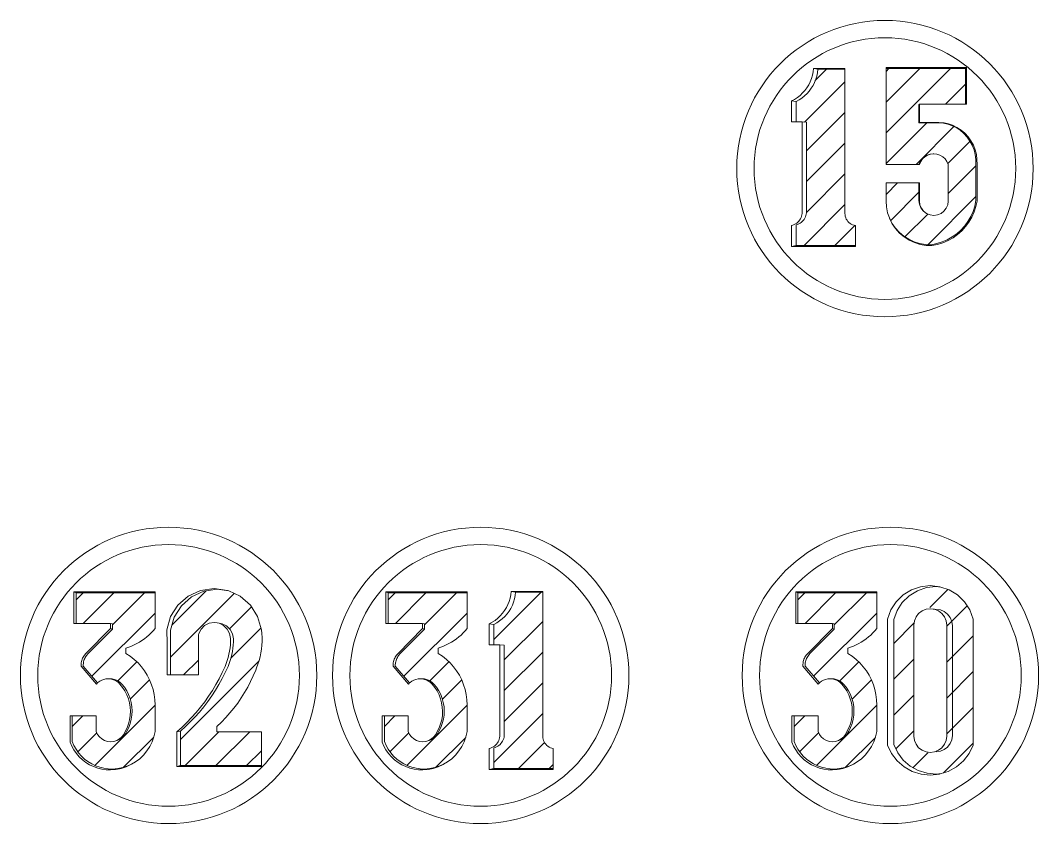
# Model space of a CAD drawing. Header units: inches. Extents: x 168 to 5693, y 62 to 1947.
# Drawn here: x 1378 to 1432, y 620.9 to 663.5 of the extents above; entities that cross this region are included whole.
import ezdxf

# ---------------------------------------------------------------- set-up
doc = ezdxf.new("R2010")
doc.units = ezdxf.units.IN
doc.header["$MEASUREMENT"] = 0
pattern_1 = [(45, (923.6918, 1201.9644), (-0.8148213, 0.8148213), [])]

msp = doc.modelspace()

# ---------------------------------------------------------------- hatches: boundary and pattern name
at = {"lineweight": 20}
h = msp.add_hatch(dxfattribs=at)
h.set_pattern_fill('ANSI31', color=256, scale=9.218651)
h.set_pattern_definition(pattern_1)
h.paths.add_polyline_path([(1422.093, 652.662), (1422.023, 652.695), (1421.958, 652.736), (1421.898, 652.784), (1421.845, 652.839), (1421.798, 652.9), (1421.758, 652.967), (1421.727, 653.037), (1421.705, 653.111), (1421.691, 653.187), (1421.686, 653.264), (1421.686, 660.904), (1420.253, 660.904), (1420.232, 660.726), (1420.195, 660.55), (1420.143, 660.377), (1420.077, 660.21), (1419.996, 660.05), (1419.902, 659.897), (1419.795, 659.752), (1419.675, 659.618), (1419.545, 659.494), (1419.404, 659.383), (1419.254, 659.283), (1419.096, 659.198), (1419.096, 658.115), (1419.408, 658.115), (1419.646, 658.098), (1419.646, 653.294), (1419.636, 653.22), (1419.618, 653.147), (1419.593, 653.076), (1419.56, 653.009), (1419.521, 652.945), (1419.475, 652.886), (1419.423, 652.832), (1419.366, 652.784), (1419.304, 652.742), (1419.237, 652.707), (1419.168, 652.679), (1419.096, 652.658), (1419.096, 651.558), (1422.242, 651.558), (1422.242, 652.621), (1422.166, 652.637)])
h = msp.add_hatch(dxfattribs=at)
h.set_pattern_fill('ANSI31', color=256, scale=9.218651)
h.set_pattern_definition(pattern_1)
h.paths.add_polyline_path([(1428.163, 657.312), (1427.988, 657.503), (1427.79, 657.671), (1427.574, 657.812), (1427.341, 657.927), (1427.139, 657.996), (1426.905, 658.046), (1426.627, 658.065), (1425.606, 658.065), (1425.606, 659.053), (1428.08, 659.053), (1428.08, 660.951), (1423.863, 660.951), (1423.863, 655.866), (1425.606, 655.866), (1425.674, 656.018), (1425.771, 656.153), (1425.895, 656.264), (1426.039, 656.347), (1426.197, 656.399), (1426.379, 656.418), (1426.563, 656.399), (1426.723, 656.347), (1426.868, 656.263), (1426.993, 656.15), (1427.091, 656.014), (1427.16, 655.861), (1427.16, 653.918), (1427.134, 653.72), (1427.057, 653.536), (1426.936, 653.378), (1426.778, 653.257), (1426.594, 653.181), (1426.396, 653.155), (1426.199, 653.181), (1426.015, 653.257), (1425.841, 653.39), (1425.707, 653.564), (1425.632, 653.747), (1425.606, 653.942), (1425.606, 654.889), (1423.863, 654.889), (1423.863, 653.918), (1423.884, 653.604), (1423.947, 653.295), (1424.039, 653.031), (1424.179, 652.752), (1424.355, 652.495), (1424.564, 652.263), (1424.802, 652.062), (1425.065, 651.894), (1425.348, 651.762), (1425.646, 651.669), (1425.953, 651.617), (1426.265, 651.606), (1426.556, 651.663), (1426.839, 651.751), (1427.112, 651.868), (1427.37, 652.014), (1427.612, 652.186), (1427.834, 652.383), (1428.033, 652.602), (1428.208, 652.842), (1428.357, 653.098), (1428.478, 653.369), (1428.569, 653.652), (1428.63, 653.942), (1428.63, 655.866), (1428.629, 656.125), (1428.596, 656.382), (1428.532, 656.633), (1428.437, 656.874), (1428.314, 657.102)])
h = msp.add_hatch(dxfattribs=at)
h.set_pattern_fill('ANSI31', color=256, scale=9.218651)
h.set_pattern_definition([(45, (731.8022, 1201.0958), (-0.8148213, 0.8148213), [])])
h.paths.add_polyline_path([(1390.746, 625.782), (1388.387, 625.782), (1388.387, 626.06), (1388.627, 626.29), (1388.859, 626.529), (1389.08, 626.778), (1389.29, 627.036), (1389.49, 627.302), (1389.679, 627.576), (1389.856, 627.858), (1390.022, 628.146), (1390.175, 628.442), (1390.317, 628.743), (1390.445, 629.05), (1390.489, 629.169), (1390.562, 629.362), (1390.624, 629.558), (1390.677, 629.757), (1390.718, 629.958), (1390.75, 630.161), (1390.77, 630.366), (1390.78, 630.571), (1390.78, 630.777), (1390.768, 630.982), (1390.746, 631.187), (1390.548, 631.883), (1390.16, 632.494), (1389.615, 632.971), (1389.024, 633.243), (1388.405, 633.332), (1387.696, 633.229), (1387.045, 632.93), (1386.505, 632.458), (1386.121, 631.853), (1385.925, 631.163), (1385.931, 630.447), (1385.931, 628.797), (1387.408, 628.797), (1387.408, 630.965), (1387.547, 631.226), (1387.738, 631.413), (1387.977, 631.532), (1388.241, 631.573), (1388.405, 631.546), (1388.505, 631.532), (1388.509, 631.53), (1388.667, 631.505), (1388.903, 631.387), (1389.092, 631.203), (1389.217, 630.969), (1389.264, 630.709), (1389.264, 630.542), (1389.256, 630.374), (1389.24, 630.208), (1389.216, 630.042), (1389.184, 629.878), (1389.144, 629.715), (1389.097, 629.555), (1389.041, 629.397), (1388.978, 629.242), (1388.908, 629.09), (1388.829, 628.916), (1388.668, 628.596), (1388.495, 628.283), (1388.311, 627.976), (1388.115, 627.676), (1387.908, 627.384), (1387.69, 627.1), (1387.462, 626.824), (1387.224, 626.557), (1386.976, 626.299), (1386.718, 626.05), (1386.451, 625.812), (1386.451, 623.986), (1390.746, 623.986)])
h = msp.add_hatch(dxfattribs=at)
h.set_pattern_fill('ANSI31', color=256, scale=10.758676)
h.set_pattern_definition([(45, (632.2564, 1295.293), (-0.9509416, 0.9509416), [])])
h.paths.add_polyline_path([(1424.268, 631.725), (1424.268, 625.095), (1424.482, 624.66), (1424.78, 624.276), (1425.148, 623.961), (1425.573, 623.726), (1426.036, 623.581), (1426.519, 623.532), (1426.784, 623.558), (1427.163, 623.677), (1427.591, 623.915), (1427.964, 624.233), (1428.264, 624.62), (1428.481, 625.06), (1428.481, 631.755), (1428.3, 632.239), (1428.018, 632.672), (1427.649, 633.032), (1427.209, 633.303), (1426.777, 633.451), (1426.519, 633.48), (1426.01, 633.424), (1425.527, 633.257), (1425.092, 632.989), (1424.725, 632.633), (1424.446, 632.204)])
h.paths.add_polyline_path([(1427.08, 625.129), (1426.338, 624.56), (1425.415, 624.942), (1425.335, 625.55), (1425.335, 631.851), (1426.077, 632.42), (1426.42, 632.278), (1426.811, 632.233), (1427.08, 631.584)], flags=16)
h = msp.add_hatch(dxfattribs=at)
h.set_pattern_fill('ANSI31', color=256, scale=9.218651)
h.set_pattern_definition([(45, (845.6522, 1174.7034), (-0.8148213, 0.8148213), [])])
h.paths.add_polyline_path([(1385.106, 633.149), (1380.922, 633.149), (1380.922, 631.528), (1382.747, 631.528), (1382.846, 631.499), (1382.846, 631.225), (1381.555, 629.921), (1381.474, 629.828), (1381.439, 629.777), (1381.407, 629.724), (1381.38, 629.669), (1381.356, 629.613), (1381.336, 629.554), (1381.32, 629.495), (1381.308, 629.434), (1381.297, 629.312), (1381.298, 629.25), (1382.057, 628.366), (1382.082, 628.39), (1382.177, 628.458), (1382.28, 628.513), (1382.39, 628.553), (1382.505, 628.578), (1382.622, 628.586), (1382.722, 628.586), (1382.838, 628.578), (1382.951, 628.554), (1383.061, 628.514), (1383.163, 628.46), (1383.257, 628.392), (1383.341, 628.311), (1383.482, 628.138), (1383.604, 627.95), (1383.706, 627.751), (1383.787, 627.543), (1383.845, 627.327), (1383.881, 627.106), (1383.893, 626.882), (1383.883, 626.659), (1383.849, 626.438), (1383.792, 626.222), (1383.713, 626.012), (1383.612, 625.812), (1383.541, 625.664), (1383.441, 625.534), (1383.317, 625.426), (1383.173, 625.346), (1383.077, 625.314), (1382.919, 625.264), (1382.754, 625.247), (1382.589, 625.264), (1382.431, 625.314), (1382.286, 625.395), (1382.16, 625.504), (1382.059, 625.635), (1381.987, 625.785), (1381.987, 626.618), (1380.719, 626.618), (1380.719, 625.263), (1380.81, 625.052), (1380.921, 624.851), (1381.053, 624.663), (1381.203, 624.489), (1381.371, 624.332), (1381.553, 624.193), (1381.749, 624.073), (1381.957, 623.974), (1382.173, 623.897), (1382.396, 623.842), (1382.624, 623.811), (1382.853, 623.803), (1383.13, 623.826), (1383.402, 623.88), (1383.666, 623.965), (1383.861, 624.054), (1384.07, 624.179), (1384.293, 624.35), (1384.494, 624.545), (1384.672, 624.761), (1384.824, 624.997), (1384.948, 625.248), (1385.042, 625.512), (1385.106, 625.785), (1385.106, 627.203), (1385.094, 627.476), (1385.059, 627.747), (1385.001, 628.014), (1384.921, 628.274), (1384.818, 628.528), (1384.694, 628.771), (1384.55, 629.003), (1384.386, 629.222), (1384.205, 629.425), (1384.006, 629.613), (1383.792, 629.783), (1383.565, 629.934), (1383.565, 630.212), (1383.714, 630.261), (1383.86, 630.318), (1384.004, 630.382), (1384.144, 630.453), (1384.281, 630.531), (1384.413, 630.616), (1384.541, 630.707), (1384.665, 630.804), (1384.783, 630.907), (1384.896, 631.016), (1385.004, 631.131), (1385.106, 631.25)])
h = msp.add_hatch(dxfattribs=at)
h.set_pattern_fill('ANSI31', color=256, scale=9.218651)
h.set_pattern_definition([(45, (862.1994, 1174.7034), (-0.8148213, 0.8148213), [])])
h.paths.add_polyline_path([(1401.653, 633.149), (1397.469, 633.149), (1397.469, 631.528), (1399.294, 631.528), (1399.393, 631.499), (1399.393, 631.225), (1398.102, 629.921), (1398.021, 629.828), (1397.986, 629.777), (1397.955, 629.724), (1397.927, 629.669), (1397.903, 629.613), (1397.883, 629.554), (1397.867, 629.495), (1397.855, 629.434), (1397.845, 629.312), (1397.846, 629.25), (1398.604, 628.366), (1398.629, 628.39), (1398.724, 628.458), (1398.827, 628.513), (1398.938, 628.553), (1399.052, 628.578), (1399.169, 628.586), (1399.269, 628.586), (1399.385, 628.578), (1399.499, 628.554), (1399.608, 628.514), (1399.71, 628.46), (1399.804, 628.392), (1399.888, 628.311), (1400.029, 628.138), (1400.151, 627.95), (1400.253, 627.751), (1400.334, 627.543), (1400.392, 627.327), (1400.428, 627.106), (1400.441, 626.882), (1400.43, 626.659), (1400.396, 626.438), (1400.339, 626.222), (1400.26, 626.012), (1400.16, 625.812), (1400.088, 625.664), (1399.988, 625.534), (1399.864, 625.426), (1399.721, 625.346), (1399.625, 625.314), (1399.466, 625.264), (1399.301, 625.247), (1399.136, 625.264), (1398.978, 625.314), (1398.833, 625.395), (1398.708, 625.504), (1398.607, 625.635), (1398.535, 625.785), (1398.535, 626.618), (1397.267, 626.618), (1397.267, 625.263), (1397.357, 625.052), (1397.469, 624.851), (1397.6, 624.663), (1397.751, 624.489), (1397.918, 624.332), (1398.101, 624.193), (1398.297, 624.073), (1398.504, 623.974), (1398.72, 623.897), (1398.943, 623.842), (1399.171, 623.811), (1399.4, 623.803), (1399.677, 623.826), (1399.949, 623.88), (1400.213, 623.965), (1400.408, 624.054), (1400.618, 624.179), (1400.84, 624.35), (1401.041, 624.545), (1401.219, 624.761), (1401.371, 624.997), (1401.495, 625.248), (1401.59, 625.512), (1401.653, 625.785), (1401.653, 627.203), (1401.642, 627.476), (1401.607, 627.747), (1401.549, 628.014), (1401.468, 628.274), (1401.365, 628.528), (1401.241, 628.771), (1401.097, 629.003), (1400.934, 629.222), (1400.752, 629.425), (1400.553, 629.613), (1400.34, 629.783), (1400.112, 629.934), (1400.112, 630.212), (1400.261, 630.261), (1400.408, 630.318), (1400.551, 630.382), (1400.691, 630.453), (1400.828, 630.531), (1400.96, 630.616), (1401.088, 630.707), (1401.212, 630.804), (1401.33, 630.907), (1401.444, 631.016), (1401.551, 631.131), (1401.653, 631.25)])
h = msp.add_hatch(dxfattribs=at)
h.set_pattern_fill('ANSI31', color=256, scale=9.218651)
h.set_pattern_definition([(45, (873.2442, 1174.7798), (-0.8148213, 0.8148213), [])])
h.paths.add_polyline_path([(1406.067, 624.935), (1405.997, 624.968), (1405.932, 625.009), (1405.872, 625.058), (1405.818, 625.113), (1405.771, 625.174), (1405.732, 625.24), (1405.701, 625.311), (1405.678, 625.385), (1405.665, 625.46), (1405.66, 625.537), (1405.66, 633.178), (1404.226, 633.178), (1404.205, 632.999), (1404.169, 632.823), (1404.117, 632.651), (1404.051, 632.484), (1403.97, 632.323), (1403.876, 632.17), (1403.768, 632.026), (1403.649, 631.892), (1403.518, 631.768), (1403.378, 631.656), (1403.228, 631.557), (1403.07, 631.471), (1403.07, 630.389), (1403.382, 630.389), (1403.619, 630.372), (1403.619, 625.568), (1403.609, 625.493), (1403.592, 625.421), (1403.566, 625.35), (1403.534, 625.283), (1403.494, 625.219), (1403.448, 625.16), (1403.397, 625.106), (1403.339, 625.057), (1403.277, 625.015), (1403.211, 624.98), (1403.142, 624.952), (1403.07, 624.932), (1403.07, 623.832), (1406.215, 623.832), (1406.215, 624.895), (1406.14, 624.911)])
h = msp.add_hatch(dxfattribs=at)
h.set_pattern_fill('ANSI31', color=256, scale=9.218651)
h.set_pattern_definition([(45, (883.9223, 1174.7034), (-0.8148213, 0.8148213), [])])
h.paths.add_polyline_path([(1423.376, 633.149), (1419.192, 633.149), (1419.192, 631.528), (1421.017, 631.528), (1421.116, 631.499), (1421.116, 631.225), (1419.825, 629.921), (1419.744, 629.828), (1419.709, 629.777), (1419.678, 629.724), (1419.65, 629.669), (1419.626, 629.613), (1419.606, 629.554), (1419.59, 629.495), (1419.578, 629.434), (1419.567, 629.312), (1419.568, 629.25), (1420.327, 628.366), (1420.352, 628.39), (1420.447, 628.458), (1420.55, 628.513), (1420.66, 628.553), (1420.775, 628.578), (1420.892, 628.586), (1420.992, 628.586), (1421.108, 628.578), (1421.222, 628.554), (1421.331, 628.514), (1421.433, 628.46), (1421.527, 628.392), (1421.611, 628.311), (1421.752, 628.138), (1421.874, 627.95), (1421.976, 627.751), (1422.057, 627.543), (1422.115, 627.327), (1422.151, 627.106), (1422.164, 626.882), (1422.153, 626.659), (1422.119, 626.438), (1422.062, 626.222), (1421.983, 626.012), (1421.882, 625.812), (1421.811, 625.664), (1421.711, 625.534), (1421.587, 625.426), (1421.443, 625.346), (1421.348, 625.314), (1421.189, 625.264), (1421.024, 625.247), (1420.859, 625.264), (1420.701, 625.314), (1420.556, 625.395), (1420.43, 625.504), (1420.33, 625.635), (1420.257, 625.785), (1420.257, 626.618), (1418.99, 626.618), (1418.99, 625.263), (1419.08, 625.052), (1419.192, 624.851), (1419.323, 624.663), (1419.474, 624.489), (1419.641, 624.332), (1419.824, 624.193), (1420.02, 624.073), (1420.227, 623.974), (1420.443, 623.897), (1420.666, 623.842), (1420.894, 623.811), (1421.123, 623.803), (1421.4, 623.826), (1421.672, 623.88), (1421.936, 623.965), (1422.131, 624.054), (1422.341, 624.179), (1422.563, 624.35), (1422.764, 624.545), (1422.942, 624.761), (1423.094, 624.997), (1423.218, 625.248), (1423.312, 625.512), (1423.376, 625.785), (1423.376, 627.203), (1423.365, 627.476), (1423.33, 627.747), (1423.272, 628.014), (1423.191, 628.274), (1423.088, 628.528), (1422.964, 628.771), (1422.82, 629.003), (1422.656, 629.222), (1422.475, 629.425), (1422.276, 629.613), (1422.062, 629.783), (1421.835, 629.934), (1421.835, 630.212), (1421.984, 630.261), (1422.13, 630.318), (1422.274, 630.382), (1422.414, 630.453), (1422.551, 630.531), (1422.683, 630.616), (1422.811, 630.707), (1422.935, 630.804), (1423.053, 630.907), (1423.167, 631.016), (1423.274, 631.131), (1423.376, 631.25)])

# ---------------------------------------------------------------- linework, layer by layer
for p, q in [((1428.08, 660.951), (1428.08, 659.053)), ((1419.096, 659.198), (1419.096, 658.115)), ((1425.633, 659.053), (1425.633, 658.082)), ((1426.396, 656.416), (1426.563, 656.399)), ((1426.563, 656.399), (1426.723, 656.347)), ((1426.723, 656.347), (1426.868, 656.263)), ((1426.868, 656.263), (1426.993, 656.15)), ((1426.993, 656.15), (1427.091, 656.014)), ((1427.091, 656.014), (1427.16, 655.861)), ((1423.863, 655.866), (1425.606, 655.866)), ((1427.16, 655.861), (1427.16, 653.918)), ((1427.16, 653.918), (1427.134, 653.72)), ((1426.015, 653.257), (1425.856, 653.378)), ((1426.199, 653.181), (1426.015, 653.257)), ((1426.778, 653.257), (1426.594, 653.181)), ((1426.936, 653.378), (1426.778, 653.257)), ((1427.057, 653.536), (1426.936, 653.378)), ((1427.134, 653.72), (1427.057, 653.536)), ((1426.396, 653.155), (1426.199, 653.181)), ((1426.594, 653.181), (1426.396, 653.155)), ((1419.096, 651.558), (1422.242, 651.558)), ((1380.804, 633.193), (1380.804, 631.528)), ((1380.922, 633.149), (1380.922, 631.528)), ((1397.351, 633.193), (1397.351, 631.528)), ((1397.469, 633.149), (1397.469, 631.528)), ((1419.074, 633.193), (1419.074, 631.528)), ((1419.192, 633.149), (1419.192, 631.528)), ((1380.804, 631.528), (1380.922, 631.528)), ((1380.922, 631.528), (1382.747, 631.528)), ((1382.747, 631.528), (1382.846, 631.499)), ((1382.846, 631.499), (1382.846, 631.225)), ((1397.351, 631.528), (1397.469, 631.528)), ((1397.469, 631.528), (1399.294, 631.528)), ((1399.294, 631.528), (1399.393, 631.499)), ((1399.393, 631.499), (1399.393, 631.225)), ((1403.07, 631.471), (1403.07, 630.389)), ((1419.074, 631.528), (1419.192, 631.528)), ((1419.192, 631.528), (1421.017, 631.528)), ((1421.017, 631.528), (1421.116, 631.499)), ((1421.116, 631.499), (1421.116, 631.225)), ((1383.077, 625.314), (1382.919, 625.264)), ((1399.625, 625.314), (1399.466, 625.264)), ((1421.348, 625.314), (1421.189, 625.264)), ((1403.07, 623.832), (1406.215, 623.832))]:
    msp.add_line(p, q, dxfattribs=at)
for points in [[(1418.853, 651.511), (1422.242, 651.511), (1422.242, 651.558), (1422.242, 652.621), (1422.166, 652.637), (1422.093, 652.662), (1422.023, 652.695), (1421.958, 652.736), (1421.898, 652.784), (1421.845, 652.839), (1421.798, 652.9), (1421.758, 652.967), (1421.727, 653.037), (1421.705, 653.111), (1421.691, 653.187), (1421.686, 653.264), (1421.686, 660.904), (1421.686, 660.949), (1420.021, 660.949), (1420, 660.768), (1419.963, 660.591), (1419.911, 660.417), (1419.843, 660.248), (1419.762, 660.086), (1419.667, 659.931), (1419.558, 659.786), (1419.438, 659.65), (1419.306, 659.525), (1419.164, 659.412), (1419.013, 659.312), (1418.853, 659.225), (1418.853, 658.115), (1419.096, 658.115), (1419.408, 658.115), (1419.408, 653.264), (1419.398, 653.189), (1419.38, 653.115), (1419.355, 653.044), (1419.322, 652.976), (1419.282, 652.912), (1419.236, 652.852), (1419.183, 652.797), (1419.125, 652.749), (1419.063, 652.706), (1418.996, 652.671), (1418.926, 652.642), (1418.853, 652.621), (1418.853, 651.511), (1419.096, 651.558), (1419.096, 652.658), (1419.168, 652.679), (1419.237, 652.707), (1419.304, 652.742), (1419.366, 652.784), (1419.423, 652.832), (1419.475, 652.886), (1419.521, 652.945), (1419.56, 653.009), (1419.593, 653.076), (1419.618, 653.147), (1419.636, 653.22), (1419.646, 653.294), (1419.646, 658.098), (1419.408, 658.115)], [(1418.853, 659.225), (1419.096, 659.198), (1419.254, 659.283), (1419.404, 659.383), (1419.545, 659.494), (1419.675, 659.618), (1419.795, 659.752), (1419.902, 659.897), (1419.996, 660.05), (1420.077, 660.21), (1420.143, 660.377), (1420.195, 660.55), (1420.232, 660.726), (1420.253, 660.904)], [(1420.021, 660.949), (1420.253, 660.904), (1421.686, 660.904)], [(1428.131, 660.996), (1423.863, 660.996), (1423.863, 660.951)], [(1425.633, 655.861), (1423.863, 655.861), (1423.863, 655.866), (1423.863, 660.951), (1428.08, 660.951), (1428.131, 660.996), (1428.131, 659.053), (1428.08, 659.053), (1425.633, 659.053), (1425.606, 659.027), (1425.606, 658.065), (1425.633, 658.082), (1426.663, 658.082), (1426.944, 658.062), (1427.181, 658.012), (1427.385, 657.942), (1427.62, 657.826), (1427.838, 657.683), (1428.038, 657.514), (1428.215, 657.321), (1428.367, 657.109)], [(1425.606, 658.065), (1426.627, 658.065), (1426.905, 658.046), (1427.139, 657.996), (1427.341, 657.927), (1427.574, 657.812), (1427.79, 657.671), (1427.988, 657.503), (1428.163, 657.312), (1428.314, 657.102), (1428.437, 656.874), (1428.532, 656.633), (1428.596, 656.382), (1428.629, 656.125), (1428.63, 655.866), (1428.63, 653.942), (1428.569, 653.652), (1428.478, 653.369), (1428.357, 653.098), (1428.208, 652.842), (1428.033, 652.602), (1427.834, 652.383), (1427.612, 652.186), (1427.37, 652.014), (1427.112, 651.868), (1426.839, 651.751), (1426.556, 651.663), (1426.265, 651.606), (1425.953, 651.617), (1425.646, 651.669), (1425.348, 651.762), (1425.065, 651.894), (1424.802, 652.062), (1424.564, 652.263), (1424.355, 652.495), (1424.179, 652.752), (1424.039, 653.031)], [(1423.947, 653.295), (1424.039, 653.031), (1424.05, 652.997), (1424.192, 652.716), (1424.37, 652.456), (1424.581, 652.223), (1424.821, 652.019), (1425.087, 651.849), (1425.372, 651.716), (1425.673, 651.622), (1425.983, 651.57), (1426.298, 651.558), (1426.592, 651.616), (1426.878, 651.705), (1427.153, 651.823), (1427.414, 651.97), (1427.658, 652.144), (1427.882, 652.343), (1428.084, 652.565), (1428.261, 652.807), (1428.411, 653.066), (1428.533, 653.339), (1428.625, 653.625), (1428.686, 653.918), (1428.686, 655.861), (1428.685, 656.122), (1428.652, 656.382), (1428.587, 656.635), (1428.492, 656.879), (1428.367, 657.109)], [(1425.735, 653.536), (1425.659, 653.72), (1425.633, 653.918), (1425.633, 654.889), (1425.606, 654.889), (1423.863, 654.889), (1423.863, 653.918), (1423.884, 653.604), (1423.947, 653.295)], [(1425.735, 653.536), (1425.856, 653.378), (1425.828, 653.408), (1425.707, 653.564), (1425.632, 653.747), (1425.606, 653.942), (1425.606, 654.889)], [(1385.743, 628.797), (1385.743, 630.463), (1385.736, 631.187), (1385.934, 631.883), (1386.322, 632.494), (1386.867, 632.971), (1387.524, 633.273), (1388.241, 633.377), (1388.957, 633.273), (1389.024, 633.243), (1389.615, 632.971), (1390.16, 632.494), (1390.548, 631.883), (1390.746, 631.187), (1390.768, 630.982), (1390.78, 630.777), (1390.78, 630.571), (1390.77, 630.366), (1390.75, 630.161), (1390.718, 629.958), (1390.677, 629.757), (1390.624, 629.558), (1390.562, 629.362), (1390.489, 629.169), (1390.445, 629.05), (1390.317, 628.743), (1390.175, 628.442), (1390.022, 628.146), (1389.856, 627.858), (1389.679, 627.576), (1389.49, 627.302), (1389.29, 627.036), (1389.08, 626.778), (1388.859, 626.529), (1388.627, 626.29), (1388.387, 626.06), (1388.387, 625.782), (1390.746, 625.782), (1390.746, 623.986), (1390.746, 623.939), (1386.268, 623.939)], [(1385.931, 628.797), (1385.931, 630.447), (1385.925, 631.163), (1386.121, 631.853), (1386.505, 632.458), (1387.045, 632.93), (1387.696, 633.229), (1388.405, 633.332), (1389.024, 633.243)], [(1426.784, 623.558), (1426.519, 623.532), (1426.036, 623.581), (1425.573, 623.726), (1425.148, 623.961), (1424.78, 624.276), (1424.482, 624.66), (1424.268, 625.095), (1424.268, 631.725), (1424.446, 632.204), (1424.725, 632.633), (1425.092, 632.989), (1425.527, 633.257), (1426.01, 633.424), (1426.519, 633.48), (1426.777, 633.451)], [(1384.293, 624.35), (1384.494, 624.545), (1384.672, 624.761), (1384.824, 624.997), (1384.948, 625.248), (1385.042, 625.512), (1385.106, 625.785), (1385.106, 627.203), (1385.094, 627.476), (1385.059, 627.747), (1385.001, 628.014), (1384.921, 628.274), (1384.818, 628.528), (1384.694, 628.771), (1384.55, 629.003), (1384.386, 629.222), (1384.205, 629.425), (1384.006, 629.613), (1383.792, 629.783), (1383.565, 629.934), (1383.565, 630.212), (1383.714, 630.261), (1383.86, 630.318), (1384.004, 630.382), (1384.144, 630.453), (1384.281, 630.531), (1384.413, 630.616), (1384.541, 630.707), (1384.665, 630.804), (1384.783, 630.907), (1384.896, 631.016), (1385.004, 631.131), (1385.106, 631.25), (1385.106, 633.149)], [(1400.84, 624.35), (1401.041, 624.545), (1401.219, 624.761), (1401.371, 624.997), (1401.495, 625.248), (1401.59, 625.512), (1401.653, 625.785), (1401.653, 627.203), (1401.642, 627.476), (1401.607, 627.747), (1401.549, 628.014), (1401.468, 628.274), (1401.365, 628.528), (1401.241, 628.771), (1401.097, 629.003), (1400.934, 629.222), (1400.752, 629.425), (1400.553, 629.613), (1400.34, 629.783), (1400.112, 629.934), (1400.112, 630.212), (1400.261, 630.261), (1400.408, 630.318), (1400.551, 630.382), (1400.691, 630.453), (1400.828, 630.531), (1400.96, 630.616), (1401.088, 630.707), (1401.212, 630.804), (1401.33, 630.907), (1401.444, 631.016), (1401.551, 631.131), (1401.653, 631.25), (1401.653, 633.149)], [(1402.827, 623.785), (1406.215, 623.785), (1406.215, 623.832), (1406.215, 624.895), (1406.14, 624.911), (1406.067, 624.935), (1405.997, 624.968), (1405.932, 625.009), (1405.872, 625.058), (1405.818, 625.113), (1405.771, 625.174), (1405.732, 625.24), (1405.701, 625.311), (1405.678, 625.385), (1405.665, 625.46), (1405.66, 625.537), (1405.66, 633.178), (1405.66, 633.222), (1403.995, 633.222), (1403.973, 633.042), (1403.936, 632.864), (1403.884, 632.69), (1403.817, 632.522), (1403.736, 632.36), (1403.64, 632.205), (1403.532, 632.059), (1403.412, 631.924), (1403.28, 631.799), (1403.138, 631.686), (1402.986, 631.586), (1402.827, 631.499), (1402.827, 630.389), (1403.07, 630.389), (1403.382, 630.389), (1403.382, 625.537), (1403.372, 625.462), (1403.354, 625.389), (1403.328, 625.318), (1403.295, 625.25), (1403.256, 625.185), (1403.209, 625.125), (1403.157, 625.071), (1403.099, 625.022), (1403.036, 624.98), (1402.969, 624.944), (1402.899, 624.916), (1402.827, 624.895), (1402.827, 623.785), (1403.07, 623.832), (1403.07, 624.932), (1403.142, 624.952), (1403.211, 624.98), (1403.277, 625.015), (1403.339, 625.057), (1403.397, 625.106), (1403.448, 625.16), (1403.494, 625.219), (1403.534, 625.283), (1403.566, 625.35), (1403.592, 625.421), (1403.609, 625.493), (1403.619, 625.568), (1403.619, 630.372), (1403.382, 630.389)], [(1402.827, 631.499), (1403.07, 631.471), (1403.228, 631.557), (1403.378, 631.656), (1403.518, 631.768), (1403.649, 631.892), (1403.768, 632.026), (1403.876, 632.17), (1403.97, 632.323), (1404.051, 632.484), (1404.117, 632.651), (1404.169, 632.823), (1404.205, 632.999), (1404.226, 633.178)], [(1403.995, 633.222), (1404.226, 633.178), (1405.66, 633.178)], [(1422.563, 624.35), (1422.764, 624.545), (1422.942, 624.761), (1423.094, 624.997), (1423.218, 625.248), (1423.312, 625.512), (1423.376, 625.785), (1423.376, 627.203), (1423.365, 627.476), (1423.33, 627.747), (1423.272, 628.014), (1423.191, 628.274), (1423.088, 628.528), (1422.964, 628.771), (1422.82, 629.003), (1422.656, 629.222), (1422.475, 629.425), (1422.276, 629.613), (1422.062, 629.783), (1421.835, 629.934), (1421.835, 630.212), (1421.984, 630.261), (1422.13, 630.318), (1422.274, 630.382), (1422.414, 630.453), (1422.551, 630.531), (1422.683, 630.616), (1422.811, 630.707), (1422.935, 630.804), (1423.053, 630.907), (1423.167, 631.016), (1423.274, 631.131), (1423.376, 631.25), (1423.376, 633.149)], [(1426.519, 624.716), (1426.742, 624.746), (1426.951, 624.832), (1427.13, 624.97), (1427.267, 625.149), (1427.353, 625.357), (1427.383, 625.581), (1427.383, 631.403), (1427.353, 631.626), (1427.267, 631.835), (1427.13, 632.014), (1426.951, 632.151), (1426.742, 632.237), (1426.519, 632.267), (1426.208, 632.302), (1425.982, 632.273), (1425.771, 632.185), (1425.59, 632.047), (1425.452, 631.866), (1425.365, 631.655), (1425.335, 631.43), (1425.335, 625.55)], [(1425.335, 625.55), (1425.365, 625.324), (1425.452, 625.114), (1425.59, 624.933), (1425.771, 624.795), (1425.982, 624.707), (1426.208, 624.678), (1426.433, 624.707), (1426.644, 624.795), (1426.825, 624.933), (1426.963, 625.114), (1427.051, 625.324), (1427.08, 625.55), (1427.08, 631.43), (1427.051, 631.655), (1426.963, 631.866), (1426.825, 632.047), (1426.644, 632.185), (1426.433, 632.273), (1426.208, 632.302)], [(1382.747, 631.25), (1381.443, 629.934), (1381.362, 629.84), (1381.326, 629.789), (1381.294, 629.735), (1381.266, 629.68), (1381.242, 629.622), (1381.222, 629.564), (1381.206, 629.503), (1381.194, 629.442), (1381.183, 629.319), (1381.184, 629.256), (1381.997, 628.308), (1382.057, 628.366), (1382.082, 628.39), (1382.177, 628.458), (1382.28, 628.513), (1382.39, 628.553), (1382.505, 628.578), (1382.622, 628.586)], [(1382.747, 631.528), (1382.747, 631.25), (1382.846, 631.225), (1381.555, 629.921), (1381.474, 629.828), (1381.439, 629.777), (1381.407, 629.724), (1381.38, 629.669), (1381.356, 629.613), (1381.336, 629.554), (1381.32, 629.495), (1381.308, 629.434), (1381.297, 629.312), (1381.298, 629.25), (1382.057, 628.366)], [(1385.743, 628.797), (1385.931, 628.797), (1387.408, 628.797), (1387.408, 630.917), (1387.422, 630.99), (1387.547, 631.226), (1387.738, 631.413), (1387.977, 631.532), (1388.241, 631.573), (1388.405, 631.546), (1388.505, 631.532), (1388.509, 631.53)], [(1388.935, 631.226), (1389.06, 630.99), (1389.108, 630.728), (1389.108, 630.559), (1389.1, 630.39), (1389.084, 630.222), (1389.06, 630.054), (1389.028, 629.888), (1388.987, 629.724), (1388.939, 629.562), (1388.883, 629.403), (1388.819, 629.246), (1388.748, 629.093), (1388.669, 628.917), (1388.506, 628.594), (1388.332, 628.278), (1388.146, 627.968), (1387.948, 627.665), (1387.739, 627.37), (1387.519, 627.083), (1387.289, 626.805), (1387.048, 626.535), (1386.797, 626.274), (1386.537, 626.023), (1386.268, 625.782), (1386.268, 623.939), (1386.451, 623.986), (1390.746, 623.986)], [(1388.935, 631.226), (1388.744, 631.413), (1388.509, 631.53), (1388.667, 631.505), (1388.903, 631.387), (1389.092, 631.203), (1389.217, 630.969), (1389.264, 630.709), (1389.264, 630.542), (1389.256, 630.374), (1389.24, 630.208), (1389.216, 630.042), (1389.184, 629.878), (1389.144, 629.715), (1389.097, 629.555), (1389.041, 629.397), (1388.978, 629.242), (1388.908, 629.09), (1388.829, 628.916), (1388.668, 628.596), (1388.495, 628.283), (1388.311, 627.976), (1388.115, 627.676), (1387.908, 627.384), (1387.69, 627.1), (1387.462, 626.824), (1387.224, 626.557), (1386.976, 626.299), (1386.718, 626.05), (1386.451, 625.812)], [(1399.294, 631.25), (1397.99, 629.934), (1397.909, 629.84), (1397.873, 629.789), (1397.842, 629.735), (1397.813, 629.68), (1397.789, 629.622), (1397.769, 629.564), (1397.753, 629.503), (1397.741, 629.442), (1397.73, 629.319), (1397.731, 629.256), (1398.545, 628.308), (1398.604, 628.366), (1398.629, 628.39), (1398.724, 628.458), (1398.827, 628.513), (1398.938, 628.553), (1399.052, 628.578), (1399.169, 628.586)], [(1399.294, 631.528), (1399.294, 631.25), (1399.393, 631.225), (1398.102, 629.921), (1398.021, 629.828), (1397.986, 629.777), (1397.955, 629.724), (1397.927, 629.669), (1397.903, 629.613), (1397.883, 629.554), (1397.867, 629.495), (1397.855, 629.434), (1397.845, 629.312), (1397.846, 629.25), (1398.604, 628.366)], [(1421.017, 631.25), (1419.713, 629.934), (1419.632, 629.84), (1419.596, 629.789), (1419.564, 629.735), (1419.536, 629.68), (1419.512, 629.622), (1419.492, 629.564), (1419.476, 629.503), (1419.464, 629.442), (1419.453, 629.319), (1419.454, 629.256), (1420.267, 628.308), (1420.327, 628.366), (1420.352, 628.39), (1420.447, 628.458), (1420.55, 628.513), (1420.66, 628.553), (1420.775, 628.578), (1420.892, 628.586)], [(1421.017, 631.528), (1421.017, 631.25), (1421.116, 631.225), (1419.825, 629.921), (1419.744, 629.828), (1419.709, 629.777), (1419.678, 629.724), (1419.65, 629.669), (1419.626, 629.613), (1419.606, 629.554), (1419.59, 629.495), (1419.578, 629.434), (1419.567, 629.312), (1419.568, 629.25), (1420.327, 628.366)], [(1382.919, 625.264), (1382.754, 625.247), (1382.589, 625.264), (1382.431, 625.314), (1382.286, 625.395), (1382.16, 625.504), (1382.059, 625.635), (1381.987, 625.785), (1381.987, 626.618), (1380.719, 626.618), (1380.599, 626.618), (1380.599, 625.23), (1380.691, 625.017), (1380.803, 624.814), (1380.936, 624.624), (1381.088, 624.448), (1381.257, 624.29), (1381.442, 624.149), (1381.64, 624.028), (1381.849, 623.928), (1382.067, 623.85), (1382.293, 623.795), (1382.522, 623.764), (1382.754, 623.756), (1383.033, 623.779), (1383.308, 623.834), (1383.575, 623.919), (1383.83, 624.035), (1383.861, 624.054), (1384.07, 624.179), (1384.293, 624.35)], [(1380.719, 626.618), (1380.719, 625.263), (1380.81, 625.052), (1380.921, 624.851), (1381.053, 624.663), (1381.203, 624.489), (1381.371, 624.332), (1381.553, 624.193), (1381.749, 624.073), (1381.957, 623.974), (1382.173, 623.897), (1382.396, 623.842), (1382.624, 623.811), (1382.853, 623.803), (1383.13, 623.826), (1383.402, 623.88), (1383.666, 623.965), (1383.861, 624.054)], [(1399.466, 625.264), (1399.301, 625.247), (1399.136, 625.264), (1398.978, 625.314), (1398.833, 625.395), (1398.708, 625.504), (1398.607, 625.635), (1398.535, 625.785), (1398.535, 626.618), (1397.267, 626.618), (1397.147, 626.618), (1397.147, 625.23), (1397.238, 625.017), (1397.351, 624.814), (1397.484, 624.624), (1397.636, 624.448), (1397.805, 624.29), (1397.989, 624.149), (1398.187, 624.028), (1398.396, 623.928), (1398.615, 623.85), (1398.84, 623.795), (1399.07, 623.764), (1399.301, 623.756), (1399.581, 623.779), (1399.855, 623.834), (1400.122, 623.919), (1400.377, 624.035), (1400.408, 624.054), (1400.618, 624.179), (1400.84, 624.35)], [(1397.267, 626.618), (1397.267, 625.263), (1397.357, 625.052), (1397.469, 624.851), (1397.6, 624.663), (1397.751, 624.489), (1397.918, 624.332), (1398.101, 624.193), (1398.297, 624.073), (1398.504, 623.974), (1398.72, 623.897), (1398.943, 623.842), (1399.171, 623.811), (1399.4, 623.803), (1399.677, 623.826), (1399.949, 623.88), (1400.213, 623.965), (1400.408, 624.054)], [(1421.189, 625.264), (1421.024, 625.247), (1420.859, 625.264), (1420.701, 625.314), (1420.556, 625.395), (1420.43, 625.504), (1420.33, 625.635), (1420.257, 625.785), (1420.257, 626.618), (1418.99, 626.618), (1418.87, 626.618), (1418.87, 625.23), (1418.961, 625.017), (1419.074, 624.814), (1419.207, 624.624), (1419.358, 624.448), (1419.527, 624.29), (1419.712, 624.149), (1419.91, 624.028), (1420.119, 623.928), (1420.337, 623.85), (1420.563, 623.795), (1420.792, 623.764), (1421.024, 623.756), (1421.303, 623.779), (1421.578, 623.834), (1421.845, 623.919), (1422.1, 624.035), (1422.131, 624.054), (1422.341, 624.179), (1422.563, 624.35)], [(1418.99, 626.618), (1418.99, 625.263), (1419.08, 625.052), (1419.192, 624.851), (1419.323, 624.663), (1419.474, 624.489), (1419.641, 624.332), (1419.824, 624.193), (1420.02, 624.073), (1420.227, 623.974), (1420.443, 623.897), (1420.666, 623.842), (1420.894, 623.811), (1421.123, 623.803), (1421.4, 623.826), (1421.672, 623.88), (1421.936, 623.965), (1422.131, 624.054)], [(1386.268, 625.782), (1386.451, 625.812), (1386.451, 623.986)]]:
    msp.add_lwpolyline(points, dxfattribs=at)
for points in [[(1425.633, 655.861), (1425.701, 656.014), (1425.8, 656.15), (1425.924, 656.263), (1426.07, 656.347), (1426.229, 656.399), (1426.396, 656.416), (1426.362, 656.416), (1426.197, 656.399), (1426.039, 656.347), (1425.895, 656.264), (1425.771, 656.153), (1425.674, 656.018), (1425.606, 655.866)], [(1427.964, 624.233), (1427.591, 623.915), (1427.163, 623.677), (1426.784, 623.558), (1426.695, 623.531), (1426.208, 623.481), (1425.72, 623.531), (1425.252, 623.677), (1424.824, 623.915), (1424.452, 624.233), (1424.151, 624.62), (1423.935, 625.06), (1423.935, 631.755), (1424.115, 632.239), (1424.397, 632.672), (1424.766, 633.032), (1425.206, 633.303), (1425.694, 633.471), (1426.208, 633.527), (1426.721, 633.471), (1426.777, 633.451), (1427.209, 633.303), (1427.649, 633.032), (1428.018, 632.672), (1428.3, 632.239), (1428.481, 631.755), (1428.481, 625.06), (1428.264, 624.62)], [(1380.922, 633.149), (1385.106, 633.149), (1385.106, 633.193), (1380.804, 633.193)], [(1397.469, 633.149), (1401.653, 633.149), (1401.653, 633.193), (1397.351, 633.193)], [(1419.192, 633.149), (1423.376, 633.149), (1423.376, 633.193), (1419.074, 633.193)], [(1382.838, 628.578), (1382.722, 628.586), (1382.622, 628.586), (1382.739, 628.578), (1382.853, 628.553), (1382.964, 628.513), (1383.067, 628.458), (1383.162, 628.39), (1383.246, 628.308), (1383.389, 628.133), (1383.512, 627.944), (1383.615, 627.743), (1383.697, 627.532), (1383.756, 627.314), (1383.792, 627.091), (1383.805, 626.865), (1383.794, 626.64), (1383.76, 626.417), (1383.702, 626.198), (1383.622, 625.987), (1383.521, 625.785), (1383.449, 625.635), (1383.348, 625.504), (1383.222, 625.395), (1383.077, 625.314), (1383.173, 625.346), (1383.317, 625.426), (1383.441, 625.534), (1383.541, 625.664), (1383.612, 625.812), (1383.713, 626.012), (1383.792, 626.222), (1383.849, 626.438), (1383.883, 626.659), (1383.893, 626.882), (1383.881, 627.106), (1383.845, 627.327), (1383.787, 627.543), (1383.706, 627.751), (1383.604, 627.95), (1383.482, 628.138), (1383.341, 628.311), (1383.257, 628.392), (1383.163, 628.46), (1383.061, 628.514), (1382.951, 628.554)], [(1399.385, 628.578), (1399.269, 628.586), (1399.169, 628.586), (1399.286, 628.578), (1399.401, 628.553), (1399.511, 628.513), (1399.614, 628.458), (1399.709, 628.39), (1399.794, 628.308), (1399.936, 628.133), (1400.06, 627.944), (1400.163, 627.743), (1400.244, 627.532), (1400.303, 627.314), (1400.339, 627.091), (1400.352, 626.865), (1400.341, 626.64), (1400.307, 626.417), (1400.249, 626.198), (1400.17, 625.987), (1400.068, 625.785), (1399.996, 625.635), (1399.895, 625.504), (1399.77, 625.395), (1399.625, 625.314), (1399.721, 625.346), (1399.864, 625.426), (1399.988, 625.534), (1400.088, 625.664), (1400.16, 625.812), (1400.26, 626.012), (1400.339, 626.222), (1400.396, 626.438), (1400.43, 626.659), (1400.441, 626.882), (1400.428, 627.106), (1400.392, 627.327), (1400.334, 627.543), (1400.253, 627.751), (1400.151, 627.95), (1400.029, 628.138), (1399.888, 628.311), (1399.804, 628.392), (1399.71, 628.46), (1399.608, 628.514), (1399.499, 628.554)], [(1421.108, 628.578), (1420.992, 628.586), (1420.892, 628.586), (1421.009, 628.578), (1421.124, 628.553), (1421.234, 628.513), (1421.337, 628.458), (1421.432, 628.39), (1421.517, 628.308), (1421.659, 628.133), (1421.782, 627.944), (1421.885, 627.743), (1421.967, 627.532), (1422.026, 627.314), (1422.062, 627.091), (1422.075, 626.865), (1422.064, 626.64), (1422.03, 626.417), (1421.972, 626.198), (1421.892, 625.987), (1421.791, 625.785), (1421.719, 625.635), (1421.618, 625.504), (1421.492, 625.395), (1421.348, 625.314), (1421.443, 625.346), (1421.587, 625.426), (1421.711, 625.534), (1421.811, 625.664), (1421.882, 625.812), (1421.983, 626.012), (1422.062, 626.222), (1422.119, 626.438), (1422.153, 626.659), (1422.164, 626.882), (1422.151, 627.106), (1422.115, 627.327), (1422.057, 627.543), (1421.976, 627.751), (1421.874, 627.95), (1421.752, 628.138), (1421.611, 628.311), (1421.527, 628.392), (1421.433, 628.46), (1421.331, 628.514), (1421.222, 628.554)]]:
    msp.add_lwpolyline(points, close=True, dxfattribs=at)
for centre, radius in [((1423.805, 655.642), 7.858), ((1423.805, 655.642), 6.936), ((1385.825, 628.765), 7.858), ((1402.373, 628.765), 7.858), ((1424.095, 628.765), 7.858), ((1385.825, 628.765), 6.936), ((1402.373, 628.765), 6.936), ((1424.095, 628.765), 6.936)]:
    msp.add_circle(centre, radius, dxfattribs=at)

doc.saveas('drawing.dxf')
